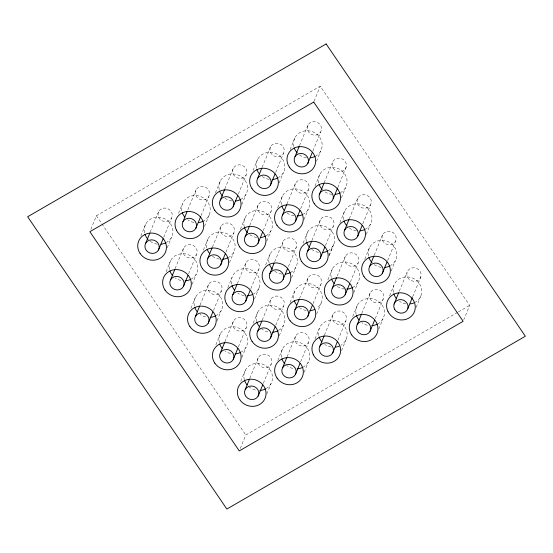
<?xml version="1.0" encoding="UTF-8"?>
<svg xmlns="http://www.w3.org/2000/svg" width="553" height="553" viewBox="0 0 553 553"><rect width="100%" height="100%" fill="white"/><g stroke="black" fill="none" stroke-linecap="round" stroke-linejoin="round"><path stroke-width="0.41" stroke-dasharray="2.77 2.07" d="M90.844 229.308L96.388 215.781L320.249 86.171L469.663 305.387L463.787 319.71M140.835 235.986L145.729 224.048M150.209 232.156L158.69 211.467M163.729 237.237L171.561 218.138A7.251 6.712 22.3 0 0 164.663 208.011A7.251 6.712 22.3 0 0 159.16 218.255A7.251 6.712 22.3 0 0 171.561 218.138M178.522 213.292L182.435 203.746M167.227 247.73L171.471 237.382M187.847 209.76L196.004 189.866M166.066 271.723L170.635 260.581M175.107 268.696L183.596 248.007M201.043 215.635L208.875 196.536A7.251 6.712 22.3 0 0 201.976 186.409A7.251 6.712 22.3 0 0 196.467 196.654A7.251 6.712 22.3 0 0 208.875 196.536M215.456 192.783L220.35 180.845M204.492 226.419L209.387 214.481M188.635 273.77L196.467 254.67A7.251 6.712 22.3 0 0 189.568 244.55A7.251 6.712 22.3 0 0 184.059 254.795A7.251 6.712 22.3 0 0 196.467 254.67M224.829 188.953L233.311 168.264M203.393 250.087L207.963 238.944M192.133 284.263L196.377 273.922M212.421 247.094L220.903 226.405M190.965 308.263L195.534 297.12M238.35 194.034L246.182 174.935A7.251 6.712 22.3 0 0 239.283 164.808A7.251 6.712 22.3 0 0 233.781 175.052A7.251 6.712 22.3 0 0 246.182 174.935M253.094 170.386L257.663 159.243M200.062 305.138L208.543 284.449M241.848 204.527L246.092 194.179M225.942 252.168L233.774 233.069A7.251 6.712 22.3 0 0 226.875 222.949A7.251 6.712 22.3 0 0 221.373 233.193A7.251 6.712 22.3 0 0 233.774 233.069M262.143 167.352L270.624 146.663M240.361 229.315L245.256 217.377M229.426 262.703L233.663 252.355M213.486 310.392L221.318 291.3A7.251 6.712 22.3 0 0 214.578 281.083A7.251 6.712 22.3 0 0 208.903 291.244A7.251 6.712 22.3 0 0 221.318 291.3M249.728 225.493L258.216 204.804M227.85 287.567L232.087 277.226M275.664 172.432L283.495 153.333A7.251 6.712 22.3 0 0 276.597 143.206A7.251 6.712 22.3 0 0 271.088 153.451A7.251 6.712 22.3 0 0 283.495 153.333M217.032 320.802L221.276 310.461M290.076 149.58L294.97 137.642M237.32 283.627L245.809 262.938M279.161 182.925L283.406 172.577M314.049 101.289L320.249 86.171M215.87 344.796L220.44 333.659M263.256 230.566L271.088 211.467A7.251 6.712 22.3 0 0 264.189 201.347A7.251 6.712 22.3 0 0 258.68 211.592A7.251 6.712 22.3 0 0 271.088 211.467M299.532 145.598L308.021 124.909M277.668 207.714L282.562 195.776M224.912 341.768L233.401 321.079M266.753 241.06L270.998 230.719M250.848 288.707L258.68 269.608A7.251 6.712 22.3 0 0 251.781 259.481A7.251 6.712 22.3 0 0 246.272 269.733A7.251 6.712 22.3 0 0 258.68 269.608M287 203.96L295.489 183.278M265.585 265.06L270.154 253.917M312.887 150.976L320.719 131.884A7.251 6.712 22.3 0 0 314.09 121.605A7.251 6.712 22.3 0 0 308.298 131.704A7.251 6.712 22.3 0 0 320.719 131.884M254.449 299.09L259.343 287.152M238.44 346.842L246.272 327.742A7.251 6.712 22.3 0 0 239.366 317.622A7.251 6.712 22.3 0 0 233.864 327.867A7.251 6.712 22.3 0 0 246.272 327.742M274.71 261.756L282.866 241.861M316.475 161.324L320.712 150.983M253.177 323.194L257.746 312.058M300.604 208.889L308.436 189.79A7.251 6.712 22.3 0 0 301.406 179.746A7.251 6.712 22.3 0 0 296.042 190.066A7.251 6.712 22.3 0 0 308.436 189.79M241.938 357.335L246.182 346.994M314.982 186.112L319.876 174.174M262.226 320.166L270.707 299.477M304.06 219.458L308.304 209.117M240.769 381.335L245.338 370.192M288.41 266.581L296.242 247.481A7.251 6.712 22.3 0 0 288.472 237.914A7.251 6.712 22.3 0 0 283.952 248.622A7.251 6.712 22.3 0 0 296.242 247.481M324.148 182.836L332.305 162.948M303.092 243.154L307.668 231.949M249.818 378.3L258.299 357.611M291.652 277.599L295.896 267.258M275.747 325.24L283.578 306.141A7.251 6.712 22.3 0 0 276.68 296.021A7.251 6.712 22.3 0 0 271.177 306.265A7.251 6.712 22.3 0 0 283.578 306.141M311.94 240.424L320.429 219.735M290.055 302.484L294.625 291.348M337.752 187.605L346.24 166.916M279.244 335.74L283.489 325.392M263.339 383.381L271.17 364.282A7.251 6.712 22.3 0 0 264.272 354.155A7.251 6.712 22.3 0 0 258.769 364.406A7.251 6.712 22.3 0 0 271.17 364.282M299.532 298.565L308.021 277.876M341.374 197.856L345.618 187.515M240.258 448.524L245.802 434.997L457.725 312.3M277.758 360.528L282.652 348.59M325.468 245.504L333.3 226.405A7.251 6.712 22.3 0 0 326.401 216.278A7.251 6.712 22.3 0 0 320.892 226.53A7.251 6.712 22.3 0 0 333.3 226.405M266.836 393.874L271.081 383.533M339.881 222.652L344.775 210.714M287.125 356.699L295.613 336.01M329.097 255.507L334.316 242.774M329.083 255.569L333.003 246.023M313.06 303.638L320.892 284.539A7.251 6.712 22.3 0 0 313.993 274.419A7.251 6.712 22.3 0 0 308.484 284.664A7.251 6.712 22.3 0 0 320.892 284.539M349.254 218.822L357.736 198.133M327.86 279.88L332.429 268.737M316.669 314.035L321.238 302.899M300.652 361.78L308.484 342.68A7.251 6.712 22.3 0 0 301.579 332.553A7.251 6.712 22.3 0 0 296.076 342.805A7.251 6.712 22.3 0 0 308.484 342.68M337.171 276.161L345.328 256.274M315.023 338.865L319.268 328.523M362.775 223.903L370.607 204.804A7.251 6.712 22.3 0 0 363.708 194.677A7.251 6.712 22.3 0 0 358.206 204.928A7.251 6.712 22.3 0 0 370.607 204.804M304.15 372.273L308.394 361.932M324.438 335.097L332.92 314.408M366.273 234.396L370.517 224.055M350.367 282.037L358.199 262.938A7.251 6.712 22.3 0 0 351.3 252.818A7.251 6.712 22.3 0 0 345.798 263.062A7.251 6.712 22.3 0 0 358.199 262.938M364.786 259.184L369.68 247.253M353.809 292.648L358.047 282.3M337.959 340.178L345.791 321.079A7.251 6.712 22.3 0 0 338.892 310.952A7.251 6.712 22.3 0 0 333.39 321.203A7.251 6.712 22.3 0 0 345.791 321.079M374.229 255.223L382.717 234.534M352.703 316.53L357.273 305.387M341.498 350.726L346.399 338.795M361.745 313.496L370.234 292.807M387.605 260.574L395.436 241.474A7.251 6.712 22.3 0 0 388.78 231.216A7.251 6.712 22.3 0 0 383.015 241.322A7.251 6.712 22.3 0 0 395.436 241.474M391.178 270.935L395.423 260.587M375.273 318.576L383.105 299.477A7.251 6.712 22.3 0 0 376.206 289.35A7.251 6.712 22.3 0 0 370.697 299.602A7.251 6.712 22.3 0 0 383.105 299.477M389.602 295.772L393.847 285.424M378.77 329.07L383.015 318.728M399.273 291.32L407.112 272.228M412.69 296.747L420.847 276.859M416.16 307.42L421.054 295.482M458.472 311.871L469.663 305.387M96.388 215.781L245.802 434.997M144.603 232.979A14.502 13.424 22.3 0 1 153.755 217.702A14.502 13.424 22.3 0 1 171.423 225.278A14.502 13.424 22.3 0 1 166.571 242.408M157.28 244.149A14.502 13.424 22.3 0 1 150.312 241.357M181.771 210.7A14.502 13.424 22.3 0 1 191.511 195.976A14.502 13.424 22.3 0 1 208.834 203.87A14.502 13.424 22.3 0 1 203.905 220.792M193.882 222.437A14.502 13.424 22.3 0 1 187.647 219.776M219.223 189.776A14.502 13.424 22.3 0 1 228.375 174.499A14.502 13.424 22.3 0 1 246.044 182.075A14.502 13.424 22.3 0 1 241.191 199.204M231.901 200.946A14.502 13.424 22.3 0 1 224.933 198.154M256.53 168.174A14.502 13.424 22.3 0 1 265.689 152.898A14.502 13.424 22.3 0 1 283.357 160.474A14.502 13.424 22.3 0 1 278.505 177.603M269.207 179.345A14.502 13.424 22.3 0 1 261.064 175.612M293.843 146.573A14.502 13.424 22.3 0 1 302.996 131.296A14.502 13.424 22.3 0 1 320.664 138.872A14.502 13.424 22.3 0 1 315.811 156.001M306.521 157.743A14.502 13.424 22.3 0 1 299.553 154.951M169.501 269.518A14.502 13.424 22.3 0 1 178.66 254.235A14.502 13.424 22.3 0 1 196.322 261.818A14.502 13.424 22.3 0 1 191.469 278.947M180.7 280.406A14.502 13.424 22.3 0 1 175.211 277.896M194.407 306.051A14.502 13.424 22.3 0 1 203.559 290.774A14.502 13.424 22.3 0 1 221.228 298.35A14.502 13.424 22.3 0 1 216.375 315.48M205.598 316.945A14.502 13.424 22.3 0 1 200.117 314.429M219.306 342.59A14.502 13.424 22.3 0 1 228.465 327.307A14.502 13.424 22.3 0 1 246.126 334.89A14.502 13.424 22.3 0 1 241.274 352.019M230.497 353.478A14.502 13.424 22.3 0 1 225.016 350.968M244.391 379.828A14.502 13.424 22.3 0 1 252.894 363.992A14.502 13.424 22.3 0 1 270.915 371.208A14.502 13.424 22.3 0 1 266.18 388.552M255.403 390.017A14.502 13.424 22.3 0 1 248.739 386.561M206.801 247.875A14.502 13.424 22.3 0 1 216.009 232.626A14.502 13.424 22.3 0 1 233.656 240.251A14.502 13.424 22.3 0 1 228.748 257.366M219.444 259.081A14.502 13.424 22.3 0 1 211.308 255.327M244.308 227.013A14.502 13.424 22.3 0 1 252.811 211.177A14.502 13.424 22.3 0 1 270.832 218.394A14.502 13.424 22.3 0 1 266.097 235.744M256.799 237.486A14.502 13.424 22.3 0 1 249.832 234.693M281.436 204.714A14.502 13.424 22.3 0 1 290.588 189.43A14.502 13.424 22.3 0 1 308.256 197.013A14.502 13.424 22.3 0 1 303.403 214.142M294.113 215.884A14.502 13.424 22.3 0 1 287.145 213.092M318.742 183.112A14.502 13.424 22.3 0 1 327.901 167.829A14.502 13.424 22.3 0 1 345.57 175.412A14.502 13.424 22.3 0 1 340.717 192.541M332.173 194.366A14.502 13.424 22.3 0 1 324.452 191.49M343.648 219.652A14.502 13.424 22.3 0 1 352.8 204.368A14.502 13.424 22.3 0 1 370.469 211.944A14.502 13.424 22.3 0 1 365.616 229.073M356.326 230.822A14.502 13.424 22.3 0 1 349.358 228.023M269.028 262.848A14.502 13.424 22.3 0 1 278.18 247.571A14.502 13.424 22.3 0 1 295.848 255.147A14.502 13.424 22.3 0 1 290.996 272.276M281.705 274.018A14.502 13.424 22.3 0 1 274.129 270.77M231.659 284.207A14.502 13.424 22.3 0 1 241.115 269.104A14.502 13.424 22.3 0 1 258.652 276.977A14.502 13.424 22.3 0 1 253.468 294.002M244.143 295.585A14.502 13.424 22.3 0 1 237.831 293.111M256.799 321.687A14.502 13.424 22.3 0 1 265.302 305.85A14.502 13.424 22.3 0 1 283.323 313.067A14.502 13.424 22.3 0 1 278.588 330.418M267.811 331.876A14.502 13.424 22.3 0 1 261.721 328.911M281.518 357.528A14.502 13.424 22.3 0 1 290.678 342.245A14.502 13.424 22.3 0 1 308.339 349.821A14.502 13.424 22.3 0 1 303.486 366.95M292.71 368.416A14.502 13.424 22.3 0 1 286.627 365.443M293.712 298.267A14.502 13.424 22.3 0 1 313.316 284.83A14.502 13.424 22.3 0 1 316.758 308.27M306.168 310.489A14.502 13.424 22.3 0 1 299.284 307.503M306.403 241.53A14.502 13.424 22.3 0 1 315.21 226.053A14.502 13.424 22.3 0 1 333.024 233.29A14.502 13.424 22.3 0 1 328.551 250.53M318.569 252.355A14.502 13.424 22.3 0 1 311.685 249.355M331.206 277.661A14.502 13.424 22.3 0 1 340.524 262.468A14.502 13.424 22.3 0 1 358.123 270.203A14.502 13.424 22.3 0 1 353.097 287.277M344.533 289.032A14.502 13.424 22.3 0 1 336.839 286.081M368.547 256.184A14.502 13.424 22.3 0 1 377.706 240.901A14.502 13.424 22.3 0 1 395.374 248.484A14.502 13.424 22.3 0 1 390.522 265.613M381.224 267.355A14.502 13.424 22.3 0 1 374.257 264.562M318.735 335.498A14.502 13.424 22.3 0 1 328.178 320.588A14.502 13.424 22.3 0 1 345.632 328.178A14.502 13.424 22.3 0 1 341.049 345.203M331.06 347.028A14.502 13.424 22.3 0 1 324.784 344.478M393.383 292.406A14.502 13.424 22.3 0 1 402.923 277.35A14.502 13.424 22.3 0 1 420.418 285.307A14.502 13.424 22.3 0 1 415.144 302.304M405.805 303.846A14.502 13.424 22.3 0 1 399.508 301.344M356.139 314.325A14.502 13.424 22.3 0 1 365.298 299.042A14.502 13.424 22.3 0 1 382.959 306.618A14.502 13.424 22.3 0 1 378.107 323.747M367.337 325.212A14.502 13.424 22.3 0 1 361.849 322.696M333.127 168.119A7.251 6.712 22.3 0 0 345.556 168.534A7.251 6.712 22.3 0 0 339.134 158.144A7.251 6.712 22.3 0 0 333.127 168.119M407.651 277.419A7.251 6.712 22.3 0 0 420.08 278.429A7.251 6.712 22.3 0 0 414.204 267.776A7.251 6.712 22.3 0 0 407.651 277.419"/><path stroke-width="0.83" d="M145.639 243.299L149.884 232.951M158.511 249.963A7.251 6.712 22.3 0 0 151.612 239.843A7.251 6.712 22.3 0 0 146.103 250.087A7.251 6.712 22.3 0 0 158.511 249.963L163.08 238.827M182.953 221.698L187.191 211.35M170.545 279.832L174.783 269.491M195.817 228.361A7.251 6.712 22.3 0 0 188.919 218.241A7.251 6.712 22.3 0 0 183.416 228.486A7.251 6.712 22.3 0 0 195.817 228.361L200.718 216.43M183.409 286.502A7.251 6.712 22.3 0 0 176.511 276.376A7.251 6.712 22.3 0 0 171.008 286.62A7.251 6.712 22.3 0 0 183.409 286.502L187.979 275.359M220.26 200.096L224.504 189.748M207.852 258.23L212.096 247.889M233.131 206.76A7.251 6.712 22.3 0 0 226.232 196.64A7.251 6.712 22.3 0 0 220.723 206.884A7.251 6.712 22.3 0 0 233.131 206.76L237.7 195.624M195.492 316.281L199.737 305.933M220.723 264.901A7.251 6.712 22.3 0 0 213.824 254.774A7.251 6.712 22.3 0 0 208.315 265.018A7.251 6.712 22.3 0 0 220.723 264.901L225.292 253.758M257.574 178.495L261.811 168.147M208.267 323.125A7.251 6.712 22.3 0 0 201.52 312.915A7.251 6.712 22.3 0 0 195.852 323.07A7.251 6.712 22.3 0 0 208.267 323.125L212.836 311.989M245.166 236.629L249.403 226.288M270.445 185.158A7.251 6.712 22.3 0 0 263.539 175.038A7.251 6.712 22.3 0 0 258.037 185.283A7.251 6.712 22.3 0 0 270.445 185.158L275.007 174.022M232.758 294.77L236.995 284.422M258.03 243.299A7.251 6.712 22.3 0 0 251.131 233.172A7.251 6.712 22.3 0 0 245.629 243.417A7.251 6.712 22.3 0 0 258.03 243.299L262.599 232.156M294.963 156.741L299.208 146.393M220.343 352.904L224.587 342.563M245.622 301.433A7.251 6.712 22.3 0 0 238.723 291.313A7.251 6.712 22.3 0 0 233.221 301.558A7.251 6.712 22.3 0 0 245.622 301.433L250.191 290.297M282.431 215.103L286.675 204.762M307.668 163.709A7.251 6.712 22.3 0 0 301.032 153.437A7.251 6.712 22.3 0 0 295.247 163.529A7.251 6.712 22.3 0 0 307.668 163.709L312.238 152.573M233.214 359.574A7.251 6.712 22.3 0 0 226.315 349.448A7.251 6.712 22.3 0 0 220.813 359.699A7.251 6.712 22.3 0 0 233.214 359.574L237.783 348.431M269.816 273.687L274.06 263.346M295.385 221.622A7.251 6.712 22.3 0 0 288.348 211.571A7.251 6.712 22.3 0 0 282.991 221.891A7.251 6.712 22.3 0 0 295.385 221.622L299.954 210.479M257.657 331.302L261.901 320.961M283.184 279.313A7.251 6.712 22.3 0 0 275.422 269.74A7.251 6.712 22.3 0 0 270.894 280.447A7.251 6.712 22.3 0 0 283.184 279.313L287.754 268.17M319.254 194.774L323.823 183.631M245.249 389.443L249.493 379.095M270.528 337.973A7.251 6.712 22.3 0 0 263.629 327.846A7.251 6.712 22.3 0 0 258.12 338.097A7.251 6.712 22.3 0 0 270.528 337.973L275.097 326.83M307.378 251.567L311.615 241.219M333.189 198.748L337.427 188.4M258.12 396.107A7.251 6.712 22.3 0 0 251.221 385.987A7.251 6.712 22.3 0 0 245.712 396.231A7.251 6.712 22.3 0 0 258.12 396.107L262.689 384.971M294.97 309.701L299.208 299.36M320.242 258.23A7.251 6.712 22.3 0 0 313.344 248.11A7.251 6.712 22.3 0 0 307.841 258.355A7.251 6.712 22.3 0 0 320.242 258.23L324.811 247.094M282.555 367.842L286.8 357.494M307.834 316.371A7.251 6.712 22.3 0 0 300.936 306.244A7.251 6.712 22.3 0 0 295.433 316.496A7.251 6.712 22.3 0 0 307.834 316.371L312.404 305.228M344.685 229.965L348.929 219.617M295.426 374.505A7.251 6.712 22.3 0 0 288.528 364.386A7.251 6.712 22.3 0 0 283.025 374.63A7.251 6.712 22.3 0 0 295.426 374.505L299.996 363.369M332.277 288.099L336.521 277.758M357.556 236.629A7.251 6.712 22.3 0 0 350.657 226.509A7.251 6.712 22.3 0 0 345.148 236.753A7.251 6.712 22.3 0 0 357.556 236.629L362.125 225.493M319.869 346.24L324.113 335.892M345.148 294.77A7.251 6.712 22.3 0 0 338.249 284.643A7.251 6.712 22.3 0 0 332.74 294.894A7.251 6.712 22.3 0 0 345.148 294.77L349.717 283.627M332.74 352.904A7.251 6.712 22.3 0 0 325.841 342.784A7.251 6.712 22.3 0 0 320.332 353.028A7.251 6.712 22.3 0 0 332.74 352.904L337.309 341.768M369.667 266.359L373.904 256.018M357.183 324.639L361.42 314.291M382.386 273.306A7.251 6.712 22.3 0 0 375.722 263.041A7.251 6.712 22.3 0 0 369.964 273.154A7.251 6.712 22.3 0 0 382.386 273.306L386.948 262.163M370.047 331.302A7.251 6.712 22.3 0 0 363.148 321.182A7.251 6.712 22.3 0 0 357.646 331.427A7.251 6.712 22.3 0 0 370.047 331.302L374.616 320.166M394.054 304.053L398.623 292.91M407.796 308.685L412.365 297.549M165.941 242.753A14.502 13.424 22.3 0 1 161.027 244.212M148.059 239.373A14.502 13.424 22.3 0 1 145.004 234.368M203.269 221.138A14.502 13.424 22.3 0 1 198.368 222.603M184.889 217.232A14.502 13.424 22.3 0 1 182.331 212.794M240.562 199.55A14.502 13.424 22.3 0 1 235.647 201.009M222.679 196.17A14.502 13.424 22.3 0 1 219.631 191.165M277.869 177.948A14.502 13.424 22.3 0 1 272.207 179.469M259.488 174.008A14.502 13.424 22.3 0 1 256.938 169.564M315.182 156.347A14.502 13.424 22.3 0 1 310.268 157.805M297.3 152.967A14.502 13.424 22.3 0 1 294.251 147.962M190.84 279.286A14.502 13.424 22.3 0 1 185.179 280.806M172.958 275.912A14.502 13.424 22.3 0 1 169.909 270.901M215.746 315.825A14.502 13.424 22.3 0 1 210.085 317.346M197.366 311.885A14.502 13.424 22.3 0 1 194.808 307.44M240.645 352.358A14.502 13.424 22.3 0 1 234.984 353.879M222.265 348.418A14.502 13.424 22.3 0 1 219.714 343.973M265.544 388.897A14.502 13.424 22.3 0 1 259.889 390.418M247.17 384.957A14.502 13.424 22.3 0 1 244.613 380.512M228.113 257.705A14.502 13.424 22.3 0 1 222.444 259.212M209.746 253.709A14.502 13.424 22.3 0 1 207.202 249.265M265.461 236.083A14.502 13.424 22.3 0 1 260.546 237.541M247.578 232.709A14.502 13.424 22.3 0 1 244.53 227.698M302.774 214.481A14.502 13.424 22.3 0 1 297.113 216.002M284.394 210.541A14.502 13.424 22.3 0 1 281.843 206.096M340.081 192.879A14.502 13.424 22.3 0 1 335.166 194.338M322.199 189.506A14.502 13.424 22.3 0 1 319.15 184.495M364.987 229.419A14.502 13.424 22.3 0 1 360.072 230.877M347.104 226.039A14.502 13.424 22.3 0 1 344.056 221.034M290.366 272.622A14.502 13.424 22.3 0 1 285.452 274.081M272.484 269.242A14.502 13.424 22.3 0 1 269.429 264.237M252.161 294.638A14.502 13.424 22.3 0 1 247.143 295.758M234.513 290.09A14.502 13.424 22.3 0 1 232.039 285.597M277.959 330.756A14.502 13.424 22.3 0 1 272.297 332.277M259.578 326.816A14.502 13.424 22.3 0 1 257.021 322.371M302.857 367.296A14.502 13.424 22.3 0 1 297.196 368.816M284.975 363.915A14.502 13.424 22.3 0 1 281.926 358.911M314.878 309.348A14.502 13.424 22.3 0 1 309.915 310.655M296.608 304.883A14.502 13.424 22.3 0 1 294.203 300.369M327.929 250.889A14.502 13.424 22.3 0 1 322.316 252.521M309.493 247.309A14.502 13.424 22.3 0 1 306.604 242.221M352.461 287.615A14.502 13.424 22.3 0 1 346.779 289.081M334.109 283.509A14.502 13.424 22.3 0 1 331.6 279.051M389.886 265.952A14.502 13.424 22.3 0 1 384.971 267.41M372.003 262.578A14.502 13.424 22.3 0 1 368.955 257.567M339.107 346.178A14.502 13.424 22.3 0 1 335.547 347.118M321.984 341.982A14.502 13.424 22.3 0 1 319.095 336.895M413.831 302.933A14.502 13.424 22.3 0 1 410.291 303.894M396.681 298.869A14.502 13.424 22.3 0 1 393.757 293.802M377.478 324.093A14.502 13.424 22.3 0 1 371.816 325.613M359.097 320.152A14.502 13.424 22.3 0 1 356.547 315.708M326.132 43.95L27.65 216.762L226.868 509.05L525.35 336.238L326.132 43.95M313.724 102.084L89.862 231.693L239.276 450.916L463.138 321.307L313.724 102.084M140.137 253.544A14.502 13.424 22.3 0 0 164.946 253.302A14.502 13.424 22.3 0 0 151.142 233.048A14.502 13.424 22.3 0 0 140.137 253.544M252.064 188.739A14.502 13.424 22.3 0 0 276.88 188.497A14.502 13.424 22.3 0 0 263.076 168.243A14.502 13.424 22.3 0 0 252.064 188.739M276.97 225.271A14.502 13.424 22.3 0 0 301.779 225.03A14.502 13.424 22.3 0 0 287.975 204.783A14.502 13.424 22.3 0 0 276.97 225.271M320.076 199.951A7.251 6.712 22.3 0 0 332.505 200.359A7.251 6.712 22.3 0 0 326.076 189.976A7.251 6.712 22.3 0 0 320.076 199.951M394.6 309.245A7.251 6.712 22.3 0 0 407.022 310.261A7.251 6.712 22.3 0 0 401.153 299.602A7.251 6.712 22.3 0 0 394.6 309.245M176.359 230.055A14.502 13.424 22.3 0 0 201.119 233.442A14.502 13.424 22.3 0 0 190.674 211.592A14.502 13.424 22.3 0 0 176.359 230.055M214.758 210.34A14.502 13.424 22.3 0 0 239.567 210.099A14.502 13.424 22.3 0 0 225.762 189.845A14.502 13.424 22.3 0 0 214.758 210.34M289.378 167.137A14.502 13.424 22.3 0 0 314.187 166.895A14.502 13.424 22.3 0 0 300.383 146.642A14.502 13.424 22.3 0 0 289.378 167.137M165.036 290.076A14.502 13.424 22.3 0 0 189.845 289.834A14.502 13.424 22.3 0 0 176.048 269.588A14.502 13.424 22.3 0 0 165.036 290.076M189.942 326.616A14.502 13.424 22.3 0 0 214.751 326.374A14.502 13.424 22.3 0 0 200.946 306.12A14.502 13.424 22.3 0 0 189.942 326.616M239.746 399.688A14.502 13.424 22.3 0 0 264.555 399.446A14.502 13.424 22.3 0 0 250.751 379.192A14.502 13.424 22.3 0 0 239.746 399.688M202.322 268.44A14.502 13.424 22.3 0 0 227.138 268.267A14.502 13.424 22.3 0 0 213.403 247.986A14.502 13.424 22.3 0 0 202.322 268.44M239.656 246.873A14.502 13.424 22.3 0 0 264.465 246.631A14.502 13.424 22.3 0 0 250.668 226.384A14.502 13.424 22.3 0 0 239.656 246.873M314.277 203.67A14.502 13.424 22.3 0 0 339.093 203.428A14.502 13.424 22.3 0 0 325.288 183.181A14.502 13.424 22.3 0 0 314.277 203.67M339.183 240.209A14.502 13.424 22.3 0 0 363.992 239.967A14.502 13.424 22.3 0 0 350.187 219.714A14.502 13.424 22.3 0 0 339.183 240.209M264.562 283.413A14.502 13.424 22.3 0 0 289.371 283.171A14.502 13.424 22.3 0 0 275.567 262.917A14.502 13.424 22.3 0 0 264.562 283.413M226.364 303.528A14.502 13.424 22.3 0 0 251.186 306.168A14.502 13.424 22.3 0 0 240.016 284.608A14.502 13.424 22.3 0 0 226.364 303.528M252.154 341.554A14.502 13.424 22.3 0 0 276.963 341.305A14.502 13.424 22.3 0 0 263.159 321.058A14.502 13.424 22.3 0 0 252.154 341.554M277.053 378.086A14.502 13.424 22.3 0 0 301.862 377.844A14.502 13.424 22.3 0 0 288.065 357.591A14.502 13.424 22.3 0 0 277.053 378.086M290.083 320.795A14.502 13.424 22.3 0 0 314.705 318.811A14.502 13.424 22.3 0 0 299.415 299.505A14.502 13.424 22.3 0 0 290.083 320.795M301.627 261.445A14.502 13.424 22.3 0 0 326.477 261.935A14.502 13.424 22.3 0 0 313.33 241.322A14.502 13.424 22.3 0 0 301.627 261.445M326.699 298.233A14.502 13.424 22.3 0 0 351.521 298.212A14.502 13.424 22.3 0 0 337.918 277.855A14.502 13.424 22.3 0 0 326.699 298.233M364.081 276.749A14.502 13.424 22.3 0 0 388.89 276.5A14.502 13.424 22.3 0 0 375.093 256.253A14.502 13.424 22.3 0 0 364.081 276.749M313.392 354.832A14.502 13.424 22.3 0 0 338.194 357.784A14.502 13.424 22.3 0 0 327.328 336.1A14.502 13.424 22.3 0 0 313.392 354.832M388.068 311.733A14.502 13.424 22.3 0 0 412.884 314.491A14.502 13.424 22.3 0 0 401.831 292.883A14.502 13.424 22.3 0 0 388.068 311.733M351.673 334.883A14.502 13.424 22.3 0 0 376.482 334.641A14.502 13.424 22.3 0 0 362.685 314.387A14.502 13.424 22.3 0 0 351.673 334.883M214.841 363.155A14.502 13.424 22.3 0 0 239.649 362.906A14.502 13.424 22.3 0 0 225.852 342.66A14.502 13.424 22.3 0 0 214.841 363.155"/></g></svg>
